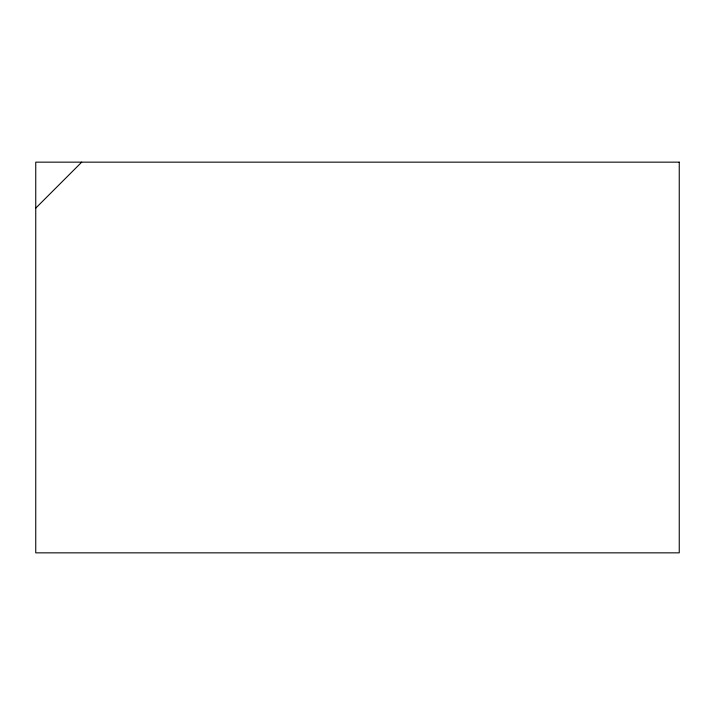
<?xml version="1.0" encoding="UTF-8"?>
<svg xmlns="http://www.w3.org/2000/svg" width="715" height="715" viewBox="0 0 715 715"><rect width="100%" height="100%" fill="white"/><g stroke="black" fill="none" stroke-linecap="round" stroke-linejoin="round"><path stroke-width="1.07" d="M35.75 208.119L81.716 162.153M679.25 162.153L35.75 162.153L35.75 552.847L679.25 552.847L679.25 162.153"/></g></svg>
